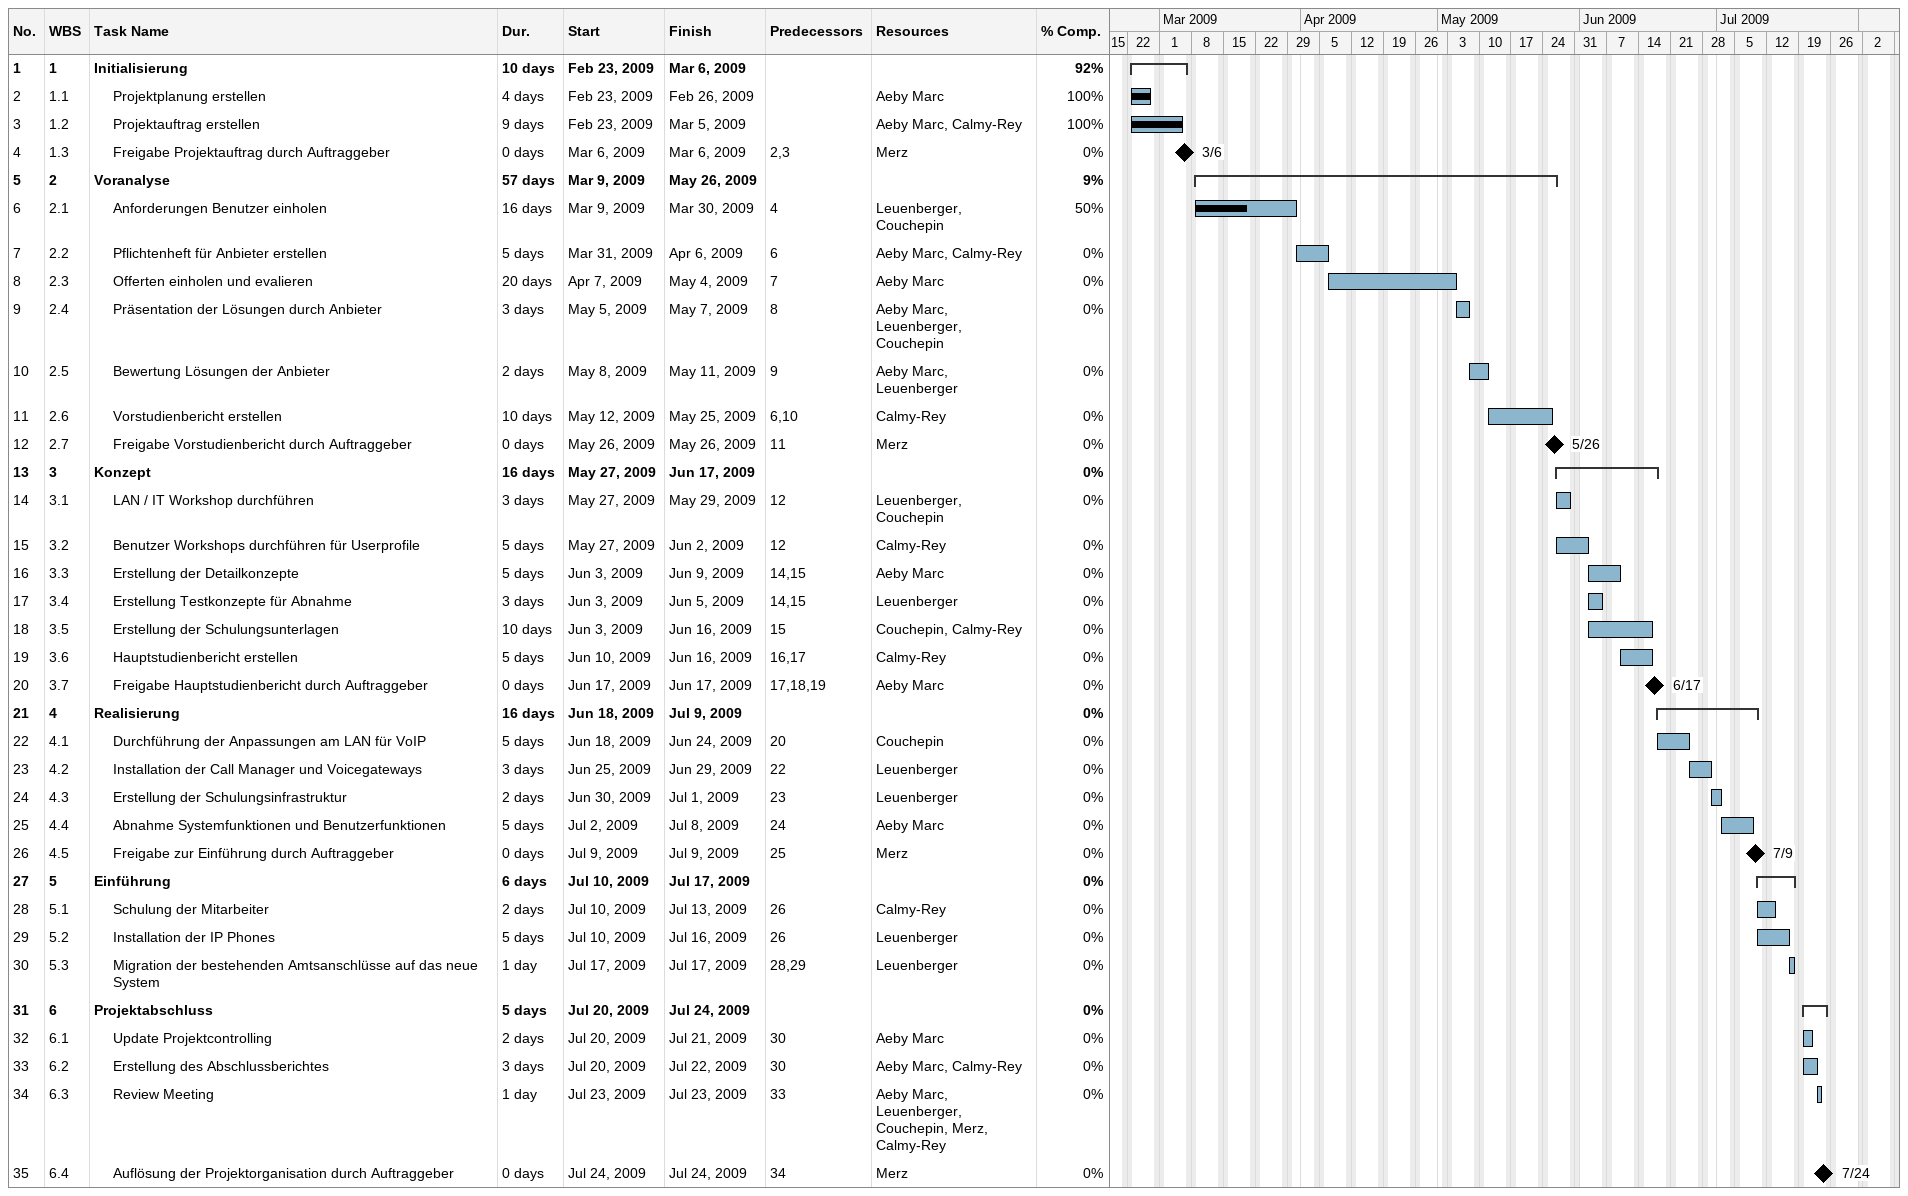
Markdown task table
| ID | WBS | Task | Duration | Start | Finish | Predecessors | Resources | % complete |
|---|---|---|---|---|---|---|---|---|
| 1 | 1 | **Initialisierung** | 10d | 2009-02-23 | 2009-03-06 |  |  | 92 |
| 2 | 1.1 | Projektplanung erstellen | 4d | 2009-02-23 | 2009-02-26 |  | Aeby Marc | 100 |
| 3 | 1.2 | Projektauftrag erstellen | 9d | 2009-02-23 | 2009-03-05 |  | Aeby Marc, Calmy-Rey | 100 |
| 4 | 1.3 | Freigabe Projektauftrag durch Auftraggeber | 0d | 2009-03-06 | 2009-03-06 | 2, 3 | Merz | 0 |
| 5 | 2 | **Voranalyse** | 57d | 2009-03-09 | 2009-05-26 |  |  | 9 |
| 6 | 2.1 | Anforderungen Benutzer einholen | 16d | 2009-03-09 | 2009-03-30 | 4 | Leuenberger, Couchepin | 50 |
| 7 | 2.2 | Pflichtenheft für Anbieter erstellen | 5d | 2009-03-31 | 2009-04-06 | 6 | Aeby Marc, Calmy-Rey | 0 |
| 8 | 2.3 | Offerten einholen und evalieren | 20d | 2009-04-07 | 2009-05-04 | 7 | Aeby Marc | 0 |
| 9 | 2.4 | Präsentation der Lösungen durch Anbieter | 3d | 2009-05-05 | 2009-05-07 | 8 | Aeby Marc, Leuenberger, Couchepin | 0 |
| 10 | 2.5 | Bewertung Lösungen der Anbieter | 2d | 2009-05-08 | 2009-05-11 | 9 | Aeby Marc, Leuenberger | 0 |
| 11 | 2.6 | Vorstudienbericht erstellen | 10d | 2009-05-12 | 2009-05-25 | 6, 10 | Calmy-Rey | 0 |
| 12 | 2.7 | Freigabe Vorstudienbericht durch Auftraggeber | 0d | 2009-05-26 | 2009-05-26 | 11 | Merz | 0 |
| 13 | 3 | **Konzept** | 16d | 2009-05-27 | 2009-06-17 |  |  | 0 |
| 14 | 3.1 | LAN / IT Workshop durchführen | 3d | 2009-05-27 | 2009-05-29 | 12 | Leuenberger, Couchepin | 0 |
| 15 | 3.2 | Benutzer Workshops durchführen für Userprofile | 5d | 2009-05-27 | 2009-06-02 | 12 | Calmy-Rey | 0 |
| 16 | 3.3 | Erstellung der Detailkonzepte | 5d | 2009-06-03 | 2009-06-09 | 14, 15 | Aeby Marc | 0 |
| 17 | 3.4 | Erstellung Testkonzepte für Abnahme | 3d | 2009-06-03 | 2009-06-05 | 14, 15 | Leuenberger | 0 |
| 18 | 3.5 | Erstellung der Schulungsunterlagen | 10d | 2009-06-03 | 2009-06-16 | 15 | Couchepin, Calmy-Rey | 0 |
| 19 | 3.6 | Hauptstudienbericht erstellen | 5d | 2009-06-10 | 2009-06-16 | 16, 17 | Calmy-Rey | 0 |
| 20 | 3.7 | Freigabe Hauptstudienbericht durch Auftraggeber | 0d | 2009-06-17 | 2009-06-17 | 17, 18, 19 | Aeby Marc | 0 |
| 21 | 4 | **Realisierung** | 16d | 2009-06-18 | 2009-07-09 |  |  | 0 |
| 22 | 4.1 | Durchführung der Anpassungen am LAN für VoIP | 5d | 2009-06-18 | 2009-06-24 | 20 | Couchepin | 0 |
| 23 | 4.2 | Installation der Call Manager und Voicegateways | 3d | 2009-06-25 | 2009-06-29 | 22 | Leuenberger | 0 |
| 24 | 4.3 | Erstellung der Schulungsinfrastruktur | 2d | 2009-06-30 | 2009-07-01 | 23 | Leuenberger | 0 |
| 25 | 4.4 | Abnahme Systemfunktionen und Benutzerfunktionen | 5d | 2009-07-02 | 2009-07-08 | 24 | Aeby Marc | 0 |
| 26 | 4.5 | Freigabe zur Einführung durch Auftraggeber | 0d | 2009-07-09 | 2009-07-09 | 25 | Merz | 0 |
| 27 | 5 | **Einführung** | 6d | 2009-07-10 | 2009-07-17 |  |  | 0 |
| 28 | 5.1 | Schulung der Mitarbeiter | 2d | 2009-07-10 | 2009-07-13 | 26 | Calmy-Rey | 0 |
| 29 | 5.2 | Installation der IP Phones | 5d | 2009-07-10 | 2009-07-16 | 26 | Leuenberger | 0 |
| 30 | 5.3 | Migration der bestehenden Amtsanschlüsse auf das neue System | 1d | 2009-07-17 | 2009-07-17 | 28, 29 | Leuenberger | 0 |
| 31 | 6 | **Projektabschluss** | 5d | 2009-07-20 | 2009-07-24 |  |  | 0 |
| 32 | 6.1 | Update Projektcontrolling | 2d | 2009-07-20 | 2009-07-21 | 30 | Aeby Marc | 0 |
| 33 | 6.2 | Erstellung des Abschlussberichtes | 3d | 2009-07-20 | 2009-07-22 | 30 | Aeby Marc, Calmy-Rey | 0 |
| 34 | 6.3 | Review Meeting | 1d | 2009-07-23 | 2009-07-23 | 33 | Aeby Marc, Leuenberger, Couchepin, Merz, Calmy-Rey | 0 |
| 35 | 6.4 | Auflösung der Projektorganisation durch Auftraggeber | 0d | 2009-07-24 | 2009-07-24 | 34 | Merz | 0 |
